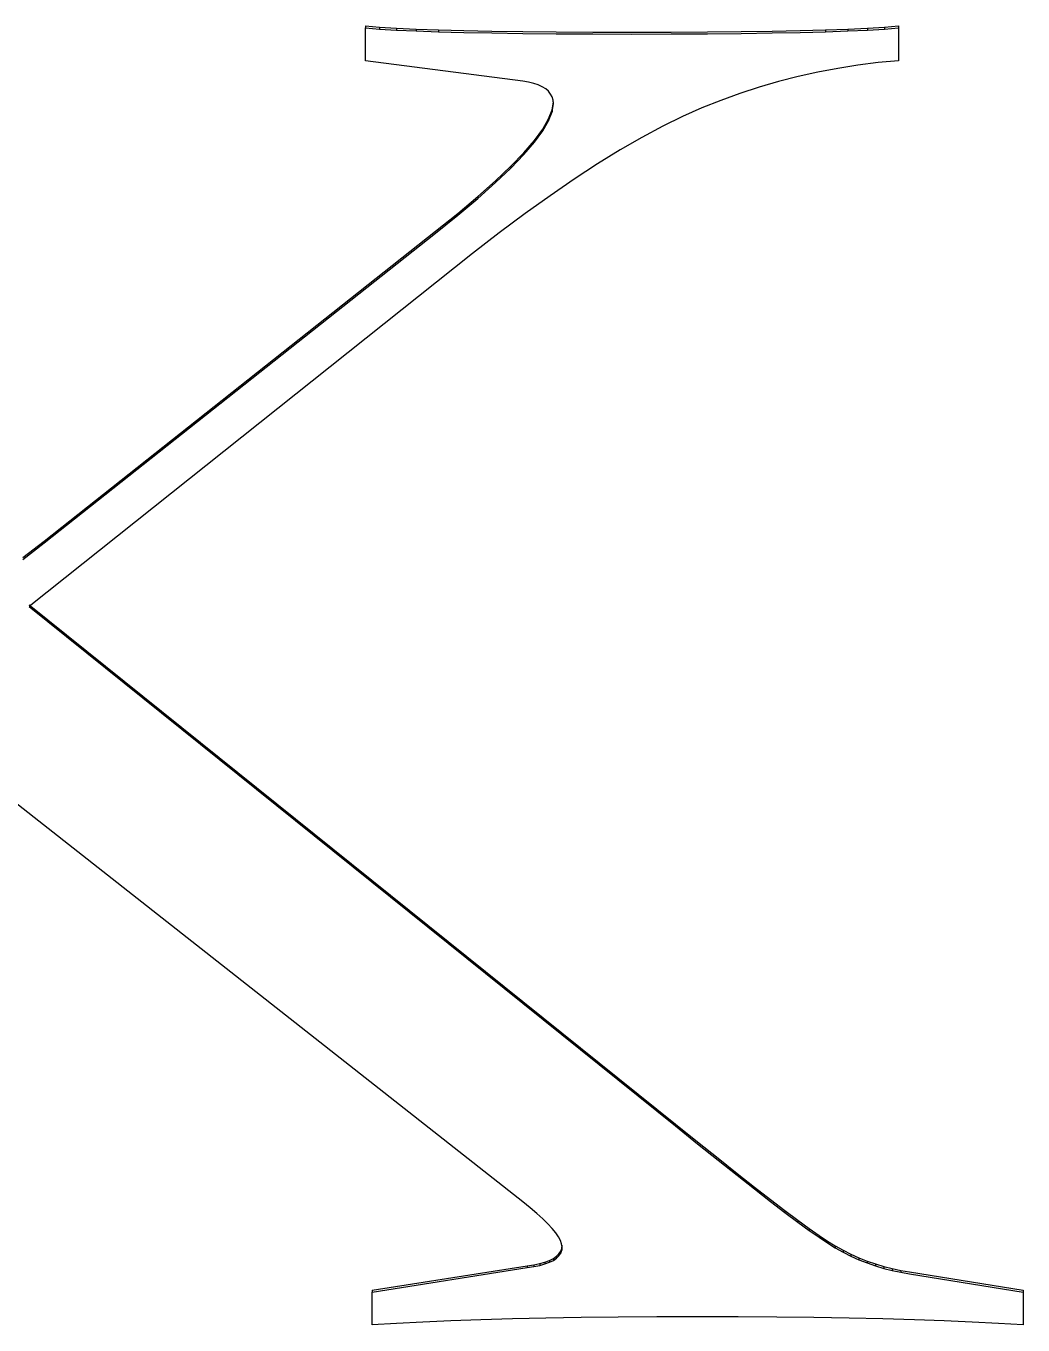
# Model space of a CAD drawing. Header units: millimetres. Extents: x -210 to 210, y -148 to 148.
# Drawn here: x -156.633 to -154.797, y -35.886 to -33.494 of the extents above; entities that cross this region are included whole.
import ezdxf

# ---------------------------------------------------------------- set-up
doc = ezdxf.new("R2010")
doc.units = ezdxf.units.MM
doc.layers.get('0').update_dxf_attribs({"lineweight": 18})

msp = doc.modelspace()

# ---------------------------------------------------------------- linework, layer by layer
at = {"color": 7, "lineweight": 30, "ltscale": 0.000649973}
for p, q in [((-156.0076, -33.4937), (-155.9817, -33.4959)), ((-155.052, -33.4959), (-155.0261, -33.4937))]:
    msp.add_line(p, q, dxfattribs=at)
at = {"color": 7, "lineweight": 30, "ltscale": 8.54492e-05}
for p, q in [((-156.0076, -33.4937), (-156.0076, -33.4971)), ((-155.9506, -33.4978), (-155.9506, -33.5012)), ((-155.083, -33.4978), (-155.083, -33.5012)), ((-155.0261, -33.4937), (-155.0261, -33.4971)), ((-155.8731, -33.501), (-155.8731, -33.5044)), ((-155.1606, -33.501), (-155.1606, -33.5044)), ((-155.6703, -33.6649), (-155.6703, -33.6683)), ((-155.6638, -33.6482), (-155.6638, -33.6516)), ((-155.7399, -33.752), (-155.7399, -33.7554)), ((-155.7681, -33.7789), (-155.7681, -33.7823)), ((-155.8376, -33.8388), (-155.8376, -33.8422)), ((-156.5989, -34.4426), (-156.5989, -34.446)), ((-155.2353, -35.6755), (-155.2353, -35.679)), ((-155.1905, -35.7087), (-155.1905, -35.7121)), ((-155.1723, -35.7215), (-155.1723, -35.7249)), ((-155.6462, -35.7452), (-155.6462, -35.7486)), ((-155.1568, -35.7318), (-155.1568, -35.7352)), ((-155.1426, -35.7405), (-155.1426, -35.744)), ((-155.6771, -35.7706), (-155.6771, -35.774)), ((-155.6687, -35.7675), (-155.6687, -35.7709)), ((-155.6558, -35.7599), (-155.6558, -35.7633)), ((-155.6481, -35.7505), (-155.6481, -35.754)), ((-155.1282, -35.7486), (-155.1282, -35.752)), ((-155.1137, -35.756), (-155.1137, -35.7594)), ((-155.0989, -35.7626), (-155.0989, -35.7661)), ((-155.0839, -35.7687), (-155.0839, -35.7721)), ((-155.6868, -35.7732), (-155.6868, -35.7767)), ((-155.0687, -35.774), (-155.0687, -35.7774)), ((-155.0533, -35.7786), (-155.0533, -35.7821)), ((-155.0377, -35.7826), (-155.0377, -35.786)), ((-155.022, -35.7859), (-155.022, -35.7893)), ((-155.9955, -35.8225), (-155.9955, -35.826)), ((-154.7968, -35.8225), (-154.7968, -35.826))]:
    msp.add_line(p, q, dxfattribs=at)
at = {"color": 7, "lineweight": 30, "ltscale": 0.001512}
for p, q in [((-156.0076, -33.5576), (-156.0076, -33.4971)), ((-155.0261, -33.4971), (-155.0261, -33.5576)), ((-155.9955, -35.8864), (-155.9955, -35.826)), ((-154.7968, -35.826), (-154.7968, -35.8864))]:
    msp.add_line(p, q, dxfattribs=at)
at = {"color": 7, "lineweight": 30, "ltscale": 0.000649965}
for p, q in [((-156.0076, -33.4971), (-155.9817, -33.4993)), ((-155.052, -33.4993), (-155.0261, -33.4971))]:
    msp.add_line(p, q, dxfattribs=at)
at = {"color": 7, "lineweight": 30, "ltscale": 0.000777403}
for p, q in [((-155.9817, -33.4959), (-155.9506, -33.4978)), ((-155.083, -33.4978), (-155.052, -33.4959))]:
    msp.add_line(p, q, dxfattribs=at)
at = {"color": 7, "lineweight": 30, "ltscale": 8.53539e-05}
for p, q in [((-155.9817, -33.4959), (-155.9817, -33.4993)), ((-155.052, -33.4959), (-155.052, -33.4993)), ((-155.9144, -33.4995), (-155.9144, -33.5029)), ((-155.1192, -33.4995), (-155.1192, -33.5029)), ((-155.6812, -33.6836), (-155.6812, -33.687)), ((-155.6964, -33.7044), (-155.6964, -33.7078)), ((-155.716, -33.7272), (-155.716, -33.7306)), ((-155.8007, -33.8078), (-155.8007, -33.8112)), ((-155.2115, -35.6933), (-155.2115, -35.6968))]:
    msp.add_line(p, q, dxfattribs=at)
at = {"color": 7, "lineweight": 30, "ltscale": 0.000906607}
msp.add_line((-155.9506, -33.4978), (-155.9144, -33.4995), dxfattribs=at)
at = {"color": 7, "lineweight": 30, "ltscale": 0.000905845}
msp.add_line((-155.1192, -33.4995), (-155.083, -33.4978), dxfattribs=at)
at = {"color": 7, "lineweight": 30, "ltscale": 0.000777409}
for p, q in [((-155.9817, -33.4993), (-155.9506, -33.5012)), ((-155.083, -33.5012), (-155.052, -33.4993))]:
    msp.add_line(p, q, dxfattribs=at)
at = {"color": 7, "lineweight": 30, "ltscale": 0.000906603}
msp.add_line((-155.9506, -33.5012), (-155.9144, -33.5029), dxfattribs=at)
at = {"color": 7, "lineweight": 30, "ltscale": 0.001034}
for p, q in [((-155.9144, -33.4995), (-155.8731, -33.501)), ((-155.9144, -33.5029), (-155.8731, -33.5044))]:
    msp.add_line(p, q, dxfattribs=at)
at = {"color": 7, "lineweight": 30, "ltscale": 0.001163}
for p, q in [((-155.8731, -33.501), (-155.8266, -33.5022)), ((-155.8731, -33.5044), (-155.8266, -33.5056))]:
    msp.add_line(p, q, dxfattribs=at)
at = {"color": 7, "lineweight": 30, "ltscale": 0.001292}
for p, q in [((-155.8266, -33.5022), (-155.7749, -33.5032)), ((-155.8266, -33.5056), (-155.7749, -33.5066)), ((-155.2587, -33.5032), (-155.2071, -33.5022)), ((-155.2587, -33.5066), (-155.2071, -33.5056))]:
    msp.add_line(p, q, dxfattribs=at)
at = {"color": 7, "lineweight": 30, "ltscale": 0.00142}
for p, q in [((-155.7749, -33.5032), (-155.7181, -33.504)), ((-155.7749, -33.5066), (-155.7181, -33.5074)), ((-155.3155, -33.504), (-155.2587, -33.5032)), ((-155.3155, -33.5074), (-155.2587, -33.5066))]:
    msp.add_line(p, q, dxfattribs=at)
at = {"color": 7, "lineweight": 30, "ltscale": 0.001549}
for p, q in [((-155.7181, -33.504), (-155.6562, -33.5046)), ((-155.7181, -33.5074), (-155.6562, -33.508)), ((-155.3775, -33.5046), (-155.3155, -33.504)), ((-155.3775, -33.508), (-155.3155, -33.5074))]:
    msp.add_line(p, q, dxfattribs=at)
at = {"color": 7, "lineweight": 30, "ltscale": 0.001678}
for p, q in [((-155.6562, -33.5046), (-155.5891, -33.5049)), ((-155.6562, -33.508), (-155.5891, -33.5084)), ((-155.4446, -33.5049), (-155.3775, -33.5046)), ((-155.4446, -33.5084), (-155.3775, -33.508))]:
    msp.add_line(p, q, dxfattribs=at)
at = {"color": 7, "lineweight": 30, "ltscale": 0.001806}
for p, q in [((-155.5891, -33.5049), (-155.5168, -33.505)), ((-155.5891, -33.5084), (-155.5168, -33.5085)), ((-155.5168, -33.505), (-155.4446, -33.5049)), ((-155.5168, -33.5085), (-155.4446, -33.5084))]:
    msp.add_line(p, q, dxfattribs=at)
at = {"color": 7, "lineweight": 30, "ltscale": 0.001162}
for p, q in [((-155.2071, -33.5022), (-155.1606, -33.501)), ((-155.2071, -33.5056), (-155.1606, -33.5044))]:
    msp.add_line(p, q, dxfattribs=at)
at = {"color": 7, "lineweight": 30, "ltscale": 0.001035}
for p, q in [((-155.1606, -33.501), (-155.1192, -33.4995)), ((-155.1606, -33.5044), (-155.1192, -33.5029))]:
    msp.add_line(p, q, dxfattribs=at)
at = {"color": 7, "lineweight": 30, "ltscale": 0.000905841}
msp.add_line((-155.1192, -33.5029), (-155.083, -33.5012), dxfattribs=at)
at = {"color": 7, "lineweight": 30, "ltscale": 0.007302}
msp.add_line((-155.718, -33.5954), (-156.0076, -33.5576), dxfattribs=at)
at = {"color": 7, "lineweight": 30, "ltscale": 0.000936199}
msp.add_line((-155.1011, -33.5659), (-155.138, -33.5718), dxfattribs=at)
at = {"color": 7, "lineweight": 30, "ltscale": 0.000940527}
msp.add_line((-155.0637, -33.5612), (-155.1011, -33.5659), dxfattribs=at)
at = {"color": 7, "lineweight": 30, "ltscale": 0.000945735}
msp.add_line((-155.0261, -33.5576), (-155.0637, -33.5612), dxfattribs=at)
at = {"color": 7, "lineweight": 30, "ltscale": 0.000930309}
msp.add_line((-155.2111, -33.5869), (-155.2471, -33.5962), dxfattribs=at)
at = {"color": 7, "lineweight": 30, "ltscale": 0.000931131}
msp.add_line((-155.1748, -33.5788), (-155.2111, -33.5869), dxfattribs=at)
at = {"color": 7, "lineweight": 30, "ltscale": 0.000934315}
msp.add_line((-155.138, -33.5718), (-155.1748, -33.5788), dxfattribs=at)
at = {"color": 7, "lineweight": 30, "ltscale": 0.000271439}
msp.add_line((-155.7073, -33.5972), (-155.718, -33.5954), dxfattribs=at)
at = {"color": 7, "lineweight": 30, "ltscale": 0.000246413}
msp.add_line((-155.6977, -33.5995), (-155.7073, -33.5972), dxfattribs=at)
at = {"color": 7, "lineweight": 30, "ltscale": 0.000222174}
msp.add_line((-155.6893, -33.6023), (-155.6977, -33.5995), dxfattribs=at)
at = {"color": 7, "lineweight": 30, "ltscale": 0.000201501}
msp.add_line((-155.6819, -33.6057), (-155.6893, -33.6023), dxfattribs=at)
at = {"color": 7, "lineweight": 30, "ltscale": 0.000183639}
msp.add_line((-155.6757, -33.6096), (-155.6819, -33.6057), dxfattribs=at)
at = {"color": 7, "lineweight": 30, "ltscale": 0.000168035}
msp.add_line((-155.6706, -33.614), (-155.6757, -33.6096), dxfattribs=at)
at = {"color": 7, "lineweight": 30, "ltscale": 0.000158219}
msp.add_line((-155.6667, -33.619), (-155.6706, -33.614), dxfattribs=at)
at = {"color": 7, "lineweight": 30, "ltscale": 0.000930812}
msp.add_line((-155.2829, -33.6066), (-155.3183, -33.6181), dxfattribs=at)
at = {"color": 7, "lineweight": 30, "ltscale": 0.000930432}
msp.add_line((-155.2471, -33.5962), (-155.2829, -33.6066), dxfattribs=at)
at = {"color": 7, "lineweight": 30, "ltscale": 0.000153972}
msp.add_line((-155.6639, -33.6245), (-155.6667, -33.619), dxfattribs=at)
at = {"color": 7, "lineweight": 30, "ltscale": 0.000156047}
msp.add_line((-155.6622, -33.6305), (-155.6639, -33.6245), dxfattribs=at)
at = {"color": 7, "lineweight": 30, "ltscale": 0.000369818}
for p, q in [((-155.6638, -33.6482), (-155.6616, -33.6336)), ((-155.6638, -33.6516), (-155.6616, -33.637))]:
    msp.add_line(p, q, dxfattribs=at)
at = {"color": 7, "lineweight": 30, "ltscale": 0.000164101}
msp.add_line((-155.6616, -33.637), (-155.6622, -33.6305), dxfattribs=at)
at = {"color": 7, "lineweight": 30, "ltscale": 0.000934983}
msp.add_line((-155.3533, -33.6308), (-155.3881, -33.6446), dxfattribs=at)
at = {"color": 7, "lineweight": 30, "ltscale": 0.000931979}
msp.add_line((-155.3183, -33.6181), (-155.3533, -33.6308), dxfattribs=at)
at = {"color": 7, "lineweight": 30, "ltscale": 0.000540994}
msp.add_line((-155.6812, -33.6836), (-155.6703, -33.6649), dxfattribs=at)
at = {"color": 7, "lineweight": 30, "ltscale": 0.000447596}
for p, q in [((-155.6703, -33.6649), (-155.6638, -33.6482)), ((-155.6703, -33.6683), (-155.6638, -33.6516))]:
    msp.add_line(p, q, dxfattribs=at)
at = {"color": 7, "lineweight": 30, "ltscale": 0.001027}
msp.add_line((-155.4235, -33.6602), (-155.4603, -33.6783), dxfattribs=at)
at = {"color": 7, "lineweight": 30, "ltscale": 0.000966608}
msp.add_line((-155.3881, -33.6446), (-155.4235, -33.6602), dxfattribs=at)
at = {"color": 7, "lineweight": 30, "ltscale": 0.000643124}
for p, q in [((-155.6964, -33.7044), (-155.6812, -33.6836)), ((-155.6964, -33.7078), (-155.6812, -33.687))]:
    msp.add_line(p, q, dxfattribs=at)
at = {"color": 7, "lineweight": 30, "ltscale": 0.000540912}
msp.add_line((-155.6812, -33.687), (-155.6703, -33.6683), dxfattribs=at)
at = {"color": 7, "lineweight": 30, "ltscale": 0.00109}
msp.add_line((-155.4603, -33.6783), (-155.4988, -33.6989), dxfattribs=at)
at = {"color": 7, "lineweight": 30, "ltscale": 0.000751051}
for p, q in [((-155.716, -33.7272), (-155.6964, -33.7044)), ((-155.716, -33.7306), (-155.6964, -33.7078))]:
    msp.add_line(p, q, dxfattribs=at)
at = {"color": 7, "lineweight": 30, "ltscale": 0.001154}
msp.add_line((-155.4988, -33.6989), (-155.5387, -33.722), dxfattribs=at)
at = {"color": 7, "lineweight": 30, "ltscale": 0.000861643}
msp.add_line((-155.7399, -33.752), (-155.716, -33.7272), dxfattribs=at)
at = {"color": 7, "lineweight": 30, "ltscale": 0.000861711}
msp.add_line((-155.7399, -33.7554), (-155.716, -33.7306), dxfattribs=at)
at = {"color": 7, "lineweight": 30, "ltscale": 0.001218}
msp.add_line((-155.5387, -33.722), (-155.5802, -33.7476), dxfattribs=at)
at = {"color": 7, "lineweight": 30, "ltscale": 0.000974392}
for p, q in [((-155.7681, -33.7789), (-155.7399, -33.752)), ((-155.7681, -33.7823), (-155.7399, -33.7554))]:
    msp.add_line(p, q, dxfattribs=at)
at = {"color": 7, "lineweight": 30, "ltscale": 0.001284}
msp.add_line((-155.5802, -33.7476), (-155.6232, -33.7757), dxfattribs=at)
at = {"color": 7, "lineweight": 30, "ltscale": 0.001089}
for p, q in [((-155.8007, -33.8078), (-155.7681, -33.7789)), ((-155.8007, -33.8112), (-155.7681, -33.7823))]:
    msp.add_line(p, q, dxfattribs=at)
at = {"color": 7, "lineweight": 30, "ltscale": 0.001351}
msp.add_line((-155.6232, -33.7757), (-155.6677, -33.8063), dxfattribs=at)
at = {"color": 7, "lineweight": 30, "ltscale": 0.001205}
for p, q in [((-155.8376, -33.8388), (-155.8007, -33.8078)), ((-155.8376, -33.8422), (-155.8007, -33.8112))]:
    msp.add_line(p, q, dxfattribs=at)
at = {"color": 7, "lineweight": 30, "ltscale": 0.001417}
msp.add_line((-155.6677, -33.8063), (-155.7138, -33.8393), dxfattribs=at)
at = {"color": 7, "lineweight": 30, "ltscale": 0.001321}
for p, q in [((-155.8789, -33.8718), (-155.8376, -33.8388)), ((-155.8789, -33.8752), (-155.8376, -33.8422))]:
    msp.add_line(p, q, dxfattribs=at)
at = {"color": 7, "lineweight": 30, "ltscale": 0.001486}
msp.add_line((-155.7138, -33.8393), (-155.7614, -33.8749), dxfattribs=at)
at = {"color": 7, "lineweight": 30, "ltscale": 0.022972}
for p, q in [((-156.5989, -34.4426), (-155.8789, -33.8718)), ((-156.5989, -34.446), (-155.8789, -33.8752))]:
    msp.add_line(p, q, dxfattribs=at)
at = {"color": 7, "lineweight": 30, "ltscale": 0.001553}
msp.add_line((-155.7614, -33.8749), (-155.8105, -33.913), dxfattribs=at)
at = {"color": 7, "lineweight": 30, "ltscale": 0.026097}
msp.add_line((-155.8105, -33.913), (-156.6271, -34.5632), dxfattribs=at)
at = {"color": 7, "lineweight": 30, "ltscale": 0.001241}
for p, q in [((-156.6382, -34.4729), (-156.5989, -34.4426)), ((-156.6382, -34.4764), (-156.5989, -34.446))]:
    msp.add_line(p, q, dxfattribs=at)
at = {"color": 7, "lineweight": 30, "ltscale": 0.038182}
for p, q in [((-156.6271, -34.5598), (-155.4364, -35.5163)), ((-156.6271, -34.5632), (-155.4364, -35.5197))]:
    msp.add_line(p, q, dxfattribs=at)
at = {"color": 7, "lineweight": 30, "ltscale": 0.029811}
msp.add_line((-155.718, -35.6596), (-156.6552, -34.9224), dxfattribs=at)
at = {"color": 7, "lineweight": 30, "ltscale": 0.001302}
for p, q in [((-155.4364, -35.5163), (-155.3959, -35.5491)), ((-155.4364, -35.5197), (-155.3959, -35.5525))]:
    msp.add_line(p, q, dxfattribs=at)
at = {"color": 7, "lineweight": 30, "ltscale": 0.001208}
for p, q in [((-155.3959, -35.5491), (-155.3583, -35.5794)), ((-155.3959, -35.5525), (-155.3583, -35.5828))]:
    msp.add_line(p, q, dxfattribs=at)
at = {"color": 7, "lineweight": 30, "ltscale": 0.001115}
for p, q in [((-155.3583, -35.5794), (-155.3233, -35.6071)), ((-155.3583, -35.5828), (-155.3233, -35.6106))]:
    msp.add_line(p, q, dxfattribs=at)
at = {"color": 7, "lineweight": 30, "ltscale": 0.001022}
for p, q in [((-155.3233, -35.6071), (-155.2912, -35.6324)), ((-155.3233, -35.6106), (-155.2912, -35.6359))]:
    msp.add_line(p, q, dxfattribs=at)
at = {"color": 7, "lineweight": 30, "ltscale": 0.000929296}
for p, q in [((-155.2912, -35.6324), (-155.2619, -35.6552)), ((-155.2912, -35.6359), (-155.2619, -35.6587))]:
    msp.add_line(p, q, dxfattribs=at)
at = {"color": 7, "lineweight": 30, "ltscale": 0.000441038}
msp.add_line((-155.7042, -35.6706), (-155.718, -35.6596), dxfattribs=at)
at = {"color": 7, "lineweight": 30, "ltscale": 0.000403778}
msp.add_line((-155.6919, -35.6811), (-155.7042, -35.6706), dxfattribs=at)
at = {"color": 7, "lineweight": 30, "ltscale": 0.000835511}
for p, q in [((-155.2619, -35.6552), (-155.2353, -35.6755)), ((-155.2619, -35.6587), (-155.2353, -35.679))]:
    msp.add_line(p, q, dxfattribs=at)
at = {"color": 7, "lineweight": 30, "ltscale": 0.00074318}
msp.add_line((-155.2353, -35.6755), (-155.2115, -35.6933), dxfattribs=at)
at = {"color": 7, "lineweight": 30, "ltscale": 0.000365725}
msp.add_line((-155.681, -35.6909), (-155.6919, -35.6811), dxfattribs=at)
at = {"color": 7, "lineweight": 30, "ltscale": 0.000329777}
msp.add_line((-155.6716, -35.7001), (-155.681, -35.6909), dxfattribs=at)
at = {"color": 7, "lineweight": 30, "ltscale": 0.000743123}
msp.add_line((-155.2353, -35.679), (-155.2115, -35.6968), dxfattribs=at)
at = {"color": 7, "lineweight": 30, "ltscale": 0.00065028}
msp.add_line((-155.2115, -35.6933), (-155.1905, -35.7087), dxfattribs=at)
at = {"color": 7, "lineweight": 30, "ltscale": 0.000650336}
msp.add_line((-155.2115, -35.6968), (-155.1905, -35.7121), dxfattribs=at)
at = {"color": 7, "lineweight": 30, "ltscale": 0.000293437}
msp.add_line((-155.6636, -35.7087), (-155.6716, -35.7001), dxfattribs=at)
at = {"color": 7, "lineweight": 30, "ltscale": 0.000257983}
msp.add_line((-155.6571, -35.7168), (-155.6636, -35.7087), dxfattribs=at)
at = {"color": 7, "lineweight": 30, "ltscale": 0.000224366}
msp.add_line((-155.6521, -35.7242), (-155.6571, -35.7168), dxfattribs=at)
at = {"color": 7, "lineweight": 30, "ltscale": 0.000556843}
for p, q in [((-155.1905, -35.7087), (-155.1723, -35.7215)), ((-155.1905, -35.7121), (-155.1723, -35.7249))]:
    msp.add_line(p, q, dxfattribs=at)
at = {"color": 7, "lineweight": 30, "ltscale": 0.000464941}
for p, q in [((-155.1723, -35.7215), (-155.1568, -35.7318)), ((-155.1723, -35.7249), (-155.1568, -35.7352))]:
    msp.add_line(p, q, dxfattribs=at)
at = {"color": 7, "lineweight": 30, "ltscale": 0.00019276}
msp.add_line((-155.6485, -35.731), (-155.6521, -35.7242), dxfattribs=at)
at = {"color": 7, "lineweight": 30, "ltscale": 0.000164256}
msp.add_line((-155.6463, -35.7372), (-155.6485, -35.731), dxfattribs=at)
at = {"color": 7, "lineweight": 30, "ltscale": 0.000142441}
for p, q in [((-155.6481, -35.7505), (-155.6462, -35.7452)), ((-155.6481, -35.754), (-155.6462, -35.7486))]:
    msp.add_line(p, q, dxfattribs=at)
at = {"color": 7, "lineweight": 30, "ltscale": 0.000141192}
msp.add_line((-155.6456, -35.7428), (-155.6463, -35.7372), dxfattribs=at)
at = {"color": 7, "lineweight": 30, "ltscale": 0.00014641}
for p, q in [((-155.6462, -35.7452), (-155.6456, -35.7394)), ((-155.6462, -35.7486), (-155.6456, -35.7428))]:
    msp.add_line(p, q, dxfattribs=at)
at = {"color": 7, "lineweight": 30, "ltscale": 0.000416699}
for p, q in [((-155.1568, -35.7318), (-155.1426, -35.7405)), ((-155.1568, -35.7352), (-155.1426, -35.744))]:
    msp.add_line(p, q, dxfattribs=at)
at = {"color": 7, "lineweight": 30, "ltscale": 0.00041185}
for p, q in [((-155.1426, -35.7405), (-155.1282, -35.7486)), ((-155.1426, -35.744), (-155.1282, -35.752))]:
    msp.add_line(p, q, dxfattribs=at)
at = {"color": 7, "lineweight": 30, "ltscale": 0.000250744}
for p, q in [((-155.6868, -35.7732), (-155.6771, -35.7706)), ((-155.6868, -35.7767), (-155.6771, -35.774))]:
    msp.add_line(p, q, dxfattribs=at)
at = {"color": 7, "lineweight": 30, "ltscale": 0.000222994}
for p, q in [((-155.6771, -35.7706), (-155.6687, -35.7675)), ((-155.6771, -35.774), (-155.6687, -35.7709))]:
    msp.add_line(p, q, dxfattribs=at)
at = {"color": 7, "lineweight": 30, "ltscale": 0.00019798}
msp.add_line((-155.6687, -35.7675), (-155.6616, -35.7639), dxfattribs=at)
at = {"color": 7, "lineweight": 30, "ltscale": 0.000198065}
msp.add_line((-155.6687, -35.7709), (-155.6616, -35.7673), dxfattribs=at)
at = {"color": 7, "lineweight": 30, "ltscale": 0.000176291}
msp.add_line((-155.6616, -35.7639), (-155.6558, -35.7599), dxfattribs=at)
at = {"color": 7, "lineweight": 30, "ltscale": 0.000176182}
msp.add_line((-155.6616, -35.7673), (-155.6558, -35.7633), dxfattribs=at)
at = {"color": 7, "lineweight": 30, "ltscale": 8.52585e-05}
for p, q in [((-155.6616, -35.7639), (-155.6616, -35.7673)), ((-155.6514, -35.7555), (-155.6514, -35.7589)), ((-155.7099, -35.7772), (-155.7099, -35.7806)), ((-155.6977, -35.7754), (-155.6977, -35.7788))]:
    msp.add_line(p, q, dxfattribs=at)
at = {"color": 7, "lineweight": 30, "ltscale": 0.000158068}
msp.add_line((-155.6558, -35.7599), (-155.6514, -35.7555), dxfattribs=at)
at = {"color": 7, "lineweight": 30, "ltscale": 0.000158203}
msp.add_line((-155.6558, -35.7633), (-155.6514, -35.7589), dxfattribs=at)
at = {"color": 7, "lineweight": 30, "ltscale": 0.000147225}
msp.add_line((-155.6514, -35.7555), (-155.6481, -35.7505), dxfattribs=at)
at = {"color": 7, "lineweight": 30, "ltscale": 0.000147065}
msp.add_line((-155.6514, -35.7589), (-155.6481, -35.754), dxfattribs=at)
at = {"color": 7, "lineweight": 30, "ltscale": 0.000408587}
for p, q in [((-155.1282, -35.7486), (-155.1137, -35.756)), ((-155.1282, -35.752), (-155.1137, -35.7594))]:
    msp.add_line(p, q, dxfattribs=at)
at = {"color": 7, "lineweight": 30, "ltscale": 0.000405383}
for p, q in [((-155.1137, -35.756), (-155.0989, -35.7626)), ((-155.1137, -35.7594), (-155.0989, -35.7661))]:
    msp.add_line(p, q, dxfattribs=at)
at = {"color": 7, "lineweight": 30, "ltscale": 0.00040363}
for p, q in [((-155.0989, -35.7626), (-155.0839, -35.7687)), ((-155.0989, -35.7661), (-155.0839, -35.7721))]:
    msp.add_line(p, q, dxfattribs=at)
at = {"color": 7, "lineweight": 30, "ltscale": 0.000402594}
for p, q in [((-155.0839, -35.7687), (-155.0687, -35.774)), ((-155.0839, -35.7721), (-155.0687, -35.7774))]:
    msp.add_line(p, q, dxfattribs=at)
at = {"color": 7, "lineweight": 30, "ltscale": 0.00723}
for p, q in [((-155.9955, -35.8225), (-155.7099, -35.7772)), ((-155.9955, -35.826), (-155.7099, -35.7806))]:
    msp.add_line(p, q, dxfattribs=at)
at = {"color": 7, "lineweight": 30, "ltscale": 0.000309041}
for p, q in [((-155.7099, -35.7772), (-155.6977, -35.7754)), ((-155.7099, -35.7806), (-155.6977, -35.7788))]:
    msp.add_line(p, q, dxfattribs=at)
at = {"color": 7, "lineweight": 30, "ltscale": 0.000278564}
msp.add_line((-155.6977, -35.7754), (-155.6868, -35.7732), dxfattribs=at)
at = {"color": 7, "lineweight": 30, "ltscale": 0.000278526}
msp.add_line((-155.6977, -35.7788), (-155.6868, -35.7767), dxfattribs=at)
at = {"color": 7, "lineweight": 30, "ltscale": 0.000401738}
for p, q in [((-155.0687, -35.774), (-155.0533, -35.7786)), ((-155.0687, -35.7774), (-155.0533, -35.7821))]:
    msp.add_line(p, q, dxfattribs=at)
at = {"color": 7, "lineweight": 30, "ltscale": 0.00040228}
for p, q in [((-155.0533, -35.7786), (-155.0377, -35.7826)), ((-155.0533, -35.7821), (-155.0377, -35.786))]:
    msp.add_line(p, q, dxfattribs=at)
at = {"color": 7, "lineweight": 30, "ltscale": 0.000402954}
for p, q in [((-155.0377, -35.7826), (-155.022, -35.7859)), ((-155.0377, -35.786), (-155.022, -35.7893))]:
    msp.add_line(p, q, dxfattribs=at)
at = {"color": 7, "lineweight": 30, "ltscale": 0.000405067}
msp.add_line((-155.022, -35.7859), (-155.006, -35.7885), dxfattribs=at)
at = {"color": 7, "lineweight": 30, "ltscale": 0.000405036}
msp.add_line((-155.022, -35.7893), (-155.006, -35.7919), dxfattribs=at)
at = {"color": 7, "lineweight": 30, "ltscale": 0.005298}
for p, q in [((-155.006, -35.7885), (-154.7968, -35.8225)), ((-155.006, -35.7919), (-154.7968, -35.826))]:
    msp.add_line(p, q, dxfattribs=at)
at = {"color": 7, "lineweight": 30, "ltscale": 0.00113}
msp.add_line((-155.9504, -35.8836), (-155.9955, -35.8864), dxfattribs=at)
at = {"color": 7, "lineweight": 30, "ltscale": 0.001212}
for p, q in [((-155.902, -35.881), (-155.9504, -35.8836)), ((-154.8419, -35.8836), (-154.8903, -35.881))]:
    msp.add_line(p, q, dxfattribs=at)
at = {"color": 7, "lineweight": 30, "ltscale": 0.001293}
msp.add_line((-155.8504, -35.8787), (-155.902, -35.881), dxfattribs=at)
at = {"color": 7, "lineweight": 30, "ltscale": 0.001376}
msp.add_line((-155.7954, -35.8767), (-155.8504, -35.8787), dxfattribs=at)
at = {"color": 7, "lineweight": 30, "ltscale": 0.001458}
for p, q in [((-155.7371, -35.8751), (-155.7954, -35.8767)), ((-154.9969, -35.8767), (-155.0552, -35.8751))]:
    msp.add_line(p, q, dxfattribs=at)
at = {"color": 7, "lineweight": 30, "ltscale": 0.00154}
msp.add_line((-155.6755, -35.8737), (-155.7371, -35.8751), dxfattribs=at)
at = {"color": 7, "lineweight": 30, "ltscale": 0.001623}
msp.add_line((-155.6106, -35.8727), (-155.6755, -35.8737), dxfattribs=at)
at = {"color": 7, "lineweight": 30, "ltscale": 0.001705}
for p, q in [((-155.5424, -35.8719), (-155.6106, -35.8727)), ((-155.1817, -35.8727), (-155.2499, -35.8719))]:
    msp.add_line(p, q, dxfattribs=at)
at = {"color": 7, "lineweight": 30, "ltscale": 0.001787}
for p, q in [((-155.4709, -35.8715), (-155.5424, -35.8719)), ((-155.2499, -35.8719), (-155.3214, -35.8715))]:
    msp.add_line(p, q, dxfattribs=at)
at = {"color": 7, "lineweight": 30, "ltscale": 0.001869}
msp.add_line((-155.3962, -35.8713), (-155.4709, -35.8715), dxfattribs=at)
at = {"color": 7, "lineweight": 30, "ltscale": 0.00187}
msp.add_line((-155.3214, -35.8715), (-155.3962, -35.8713), dxfattribs=at)
at = {"color": 7, "lineweight": 30, "ltscale": 0.001622}
msp.add_line((-155.1168, -35.8737), (-155.1817, -35.8727), dxfattribs=at)
at = {"color": 7, "lineweight": 30, "ltscale": 0.001541}
msp.add_line((-155.0552, -35.8751), (-155.1168, -35.8737), dxfattribs=at)
at = {"color": 7, "lineweight": 30, "ltscale": 0.001375}
msp.add_line((-154.942, -35.8787), (-154.9969, -35.8767), dxfattribs=at)
at = {"color": 7, "lineweight": 30, "ltscale": 0.001294}
msp.add_line((-154.8903, -35.881), (-154.942, -35.8787), dxfattribs=at)
at = {"color": 7, "lineweight": 30, "ltscale": 0.001129}
msp.add_line((-154.7968, -35.8864), (-154.8419, -35.8836), dxfattribs=at)

doc.saveas('drawing.dxf')
